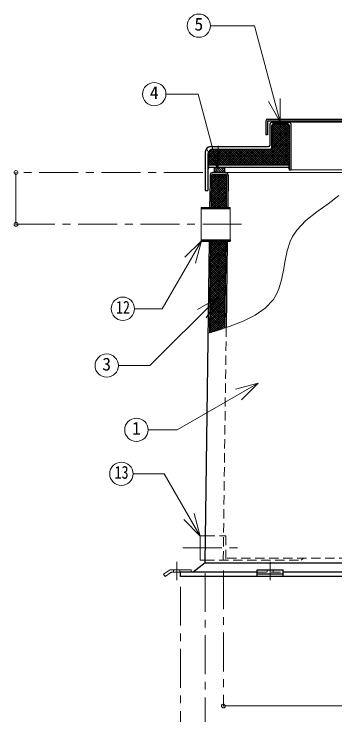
# Model space of a CAD drawing. Units: millimetres at full size, sheet at 1:15; details may follow other scales. Extents: x -3127 to 2948, y -2102 to 2112.
# Drawn here: x -843 to -224, y -1370 to -16 of the extents above; entities that cross this region are included whole.
import ezdxf
from ezdxf.enums import TextEntityAlignment as Align

# ---------------------------------------------------------------- set-up
doc = ezdxf.new("R2010")
doc.units = ezdxf.units.MM
doc.header["$LTSCALE"] = 15
doc.header["$PDMODE"] = 32
doc.header["$PDSIZE"] = 7.5
doc.linetypes.add('CHAIN1', pattern=[8, 5, -1, 1, -1])
doc.linetypes.add('DASHED1', pattern=[1.8, 1.2, -0.6])
doc.layers.add('0-0_ﾚｲﾔ1', color=7, linetype='Continuous', lineweight=18)
doc.styles.add('ＭＳ ゴシック', font='')
doc.styles.get('ＭＳ ゴシック').set_extended_font_data('MS Gothic')

msp = doc.modelspace()

# ---------------------------------------------------------------- linework, layer by layer
at = {"layer": '0-0_ﾚｲﾔ1'}
for p, q in [((-379.26, -38.97), (-463.97, -38.97)), ((-329.58, -224.38), (-379.26, -38.97)), ((-329.58, -224.38), (-352.08, -185.41)), ((-329.58, -224.38), (-329.58, -179.38)), ((-448.96, -315.82), (-471.46, -276.85)), ((-448.96, -315.82), (-448.96, -270.82)), ((-482.18, -392.25), (-482.18, -452.75)), ((-426.18, -392.25), (-426.18, -452.75)), ((-481.58, -454.33), (-557.35, -585.57)), ((-481.58, -454.33), (-513.4, -486.15)), ((-481.58, -454.33), (-493.22, -497.8)), ((-450.11, -564.34), (-489.09, -586.84)), ((-450.11, -564.34), (-472.61, -603.31)), ((-610.51, -585.57), (-557.35, -585.57)), ((-372.28, -729.34), (-415.74, -740.99)), ((-372.28, -729.34), (-404.1, -761.16)), ((-613.34, -904.3), (-553.1, -904.3)), ((-483.73, -1024.44), (-553.1, -904.3)), ((-483.73, -1024.44), (-495.38, -980.97)), ((-483.73, -1024.44), (-515.55, -992.62)), ((-484.18, -1024), (-484.18, -1071)), ((-473.48, -1024), (-484.18, -1024)), ((-474.08, -1071), (-484.18, -1071)), ((-542.87, -1090.39), (-554.37, -1098.39)), ((-540.65, -1094.94), (-551.52, -1102.5)), ((-540.01, -1089.5), (-501.58, -1089.5)), ((-539.23, -1094.5), (-521.58, -1094.5)), ((-501.58, -1094.5), (-501.58, -1089.5)), ((-554.37, -1098.39), (-551.52, -1102.5))]:
    msp.add_line(p, q, dxfattribs=at)
at = {"layer": '0-0_ﾚｲﾔ1', "color": 5, "lineweight": 25}
for p, q in [((-357.08, -222.5), (-357.08, -249.5)), ((-354.08, -219.5), (-180.18, -219.5)), ((-354.08, -224), (-354.08, -249.5)), ((-352.58, -222.5), (-179.9, -222.5)), ((-349.08, -269.5), (-349.08, -228.5)), ((-346.08, -225.5), (-312.08, -225.5)), ((-315.08, -228.5), (-343.08, -228.5)), ((-339.08, -225.5), (-339.08, -222.5)), ((-319.08, -225.5), (-319.08, -222.5)), ((-309.08, -228.5), (-309.08, -317.5)), ((-346.08, -274.5), (-346.08, -231.5)), ((-312.08, -231.5), (-312.08, -317.5)), ((-354.08, -249.5), (-357.08, -249.5)), ((-474.08, -282.5), (-474.08, -357.5)), ((-464.08, -272.5), (-352.08, -272.5)), ((-459.08, -277.5), (-349.08, -277.5)), ((-469.08, -287.5), (-469.08, -357.5)), ((-466.08, -307.5), (-315.08, -307.5)), ((-466.08, -312.5), (-315.08, -312.5)), ((-434.97, -322.5), (-459.57, -322.5)), ((-457.27, -312.5), (-457.27, -322.5)), ((-437.27, -312.5), (-437.27, -322.5)), ((-312.08, -317.5), (-309.08, -317.5)), ((-464.57, -327.43), (-465.22, -378.5)), ((-462.37, -390), (-461.57, -327.47)), ((-459.57, -325.5), (-434.97, -325.5)), ((-432.97, -327.52), (-433.77, -390)), ((-429.97, -327.56), (-430.77, -390)), ((-474.08, -357.5), (-469.08, -357.5)), ((-465.37, -390), (-465.22, -378.5)), ((-482.18, -390), (-482.18, -392.25)), ((-482.18, -390), (-426.18, -390)), ((-482.18, -452.75), (-482.18, -455)), ((-482.18, -452.75), (-426.18, -452.75)), ((-482.18, -455), (-426.18, -455)), ((-474.14, -1076), (-466.2, -455)), ((-465.46, -631.84), (-463.2, -455)), ((-434.6, -455), (-436.74, -622.64)), ((-431.6, -455), (-433.73, -621.65)), ((-426.18, -452.75), (-426.18, -455)), ((-474.14, -1076), (-497.58, -1094.5)), ((-474.14, -1076), (295.99, -1076)), ((-521.58, -1102.5), (-521.58, -1094.5)), ((-374.08, -1094.5), (-521.58, -1094.5)), ((-374.08, -1089.5), (-324.08, -1089.5)), ((-374.08, -1102.5), (-374.08, -1089.5)), ((-324.08, -1102.5), (-324.08, -1089.5)), ((145.92, -1094.5), (-324.08, -1094.5)), ((343.42, -1102.5), (-521.58, -1102.5)), ((-324.08, -1098.08), (-374.08, -1098.08))]:
    msp.add_line(p, q, dxfattribs=at)
at = {"layer": '0-0_ﾚｲﾔ1', "color": 4, "lineweight": 9}
for p, q in [((-346.08, -256.98), (-317.59, -228.5)), ((-346.08, -252.74), (-321.83, -228.5)), ((-346.08, -248.5), (-326.08, -228.5)), ((-346.08, -244.26), (-330.32, -228.5)), ((-346.08, -240.01), (-334.56, -228.5)), ((-346.08, -235.77), (-338.8, -228.5)), ((-346.08, -231.53), (-343.05, -228.5)), ((-346.08, -261.23), (-313.69, -228.84)), ((-344.09, -228.67), (-312.08, -260.68)), ((-340.02, -228.5), (-312.08, -256.44)), ((-339.08, -225.19), (-338.78, -225.5)), ((-337.53, -222.5), (-334.53, -225.5)), ((-335.78, -228.5), (-312.08, -252.19)), ((-333.29, -222.5), (-330.29, -225.5)), ((-331.53, -228.5), (-312.08, -247.95)), ((-329.05, -222.5), (-326.05, -225.5)), ((-327.29, -228.5), (-312.08, -243.71)), ((-324.81, -222.5), (-321.81, -225.5)), ((-323.05, -228.5), (-312.08, -239.46)), ((-320.56, -222.5), (-319.08, -223.98)), ((-318.81, -228.5), (-312.08, -235.22)), ((-314.51, -228.55), (-312.13, -230.92)), ((-179.61, -225.5), (-312.08, -225.5)), ((-346.08, -265.47), (-312.08, -231.47)), ((-346.08, -235.16), (-312.08, -269.16)), ((-346.08, -269.71), (-312.08, -235.71)), ((-346.08, -239.41), (-312.08, -273.41)), ((-346.08, -273.95), (-312.08, -239.95)), ((-346.03, -230.97), (-312.08, -264.92)), ((-375.38, -307.5), (-312.08, -244.2)), ((-371.13, -307.5), (-312.08, -248.44)), ((-366.89, -307.5), (-312.08, -252.68)), ((-362.65, -307.5), (-312.08, -256.92)), ((-346.08, -243.65), (-312.08, -277.65)), ((-346.08, -247.89), (-312.08, -281.89)), ((-346.08, -252.13), (-312.08, -286.13)), ((-346.08, -256.38), (-312.08, -290.38)), ((-358.41, -307.5), (-312.08, -261.17)), ((-354.16, -307.5), (-312.08, -265.41)), ((-349.92, -307.5), (-312.08, -269.65)), ((-346.08, -260.62), (-312.08, -294.62)), ((-346.08, -264.86), (-312.08, -298.86)), ((-346.08, -269.1), (-312.08, -303.1)), ((-469.08, -307.86), (-438.72, -277.5)), ((-469.08, -303.62), (-442.96, -277.5)), ((-469.08, -299.37), (-447.2, -277.5)), ((-469.08, -295.13), (-451.44, -277.5)), ((-469.08, -290.89), (-455.69, -277.5)), ((-469.04, -286.61), (-459.97, -277.53)), ((-467.99, -282.96), (-443.45, -307.5)), ((-466.21, -280.49), (-439.21, -307.5)), ((-464.47, -307.5), (-434.47, -277.5)), ((-463.79, -278.67), (-434.97, -307.5)), ((-460.61, -277.61), (-430.72, -307.5)), ((-460.23, -307.5), (-430.23, -277.5)), ((-456.48, -277.5), (-426.48, -307.5)), ((-455.99, -307.5), (-425.99, -277.5)), ((-452.24, -277.5), (-422.24, -307.5)), ((-451.75, -307.5), (-421.75, -277.5)), ((-448, -277.5), (-418, -307.5)), ((-447.5, -307.5), (-417.5, -277.5)), ((-443.75, -277.5), (-413.75, -307.5)), ((-443.26, -307.5), (-413.26, -277.5)), ((-439.51, -277.5), (-409.51, -307.5)), ((-439.02, -307.5), (-409.02, -277.5)), ((-435.27, -277.5), (-405.27, -307.5)), ((-434.77, -307.5), (-404.77, -277.5)), ((-431.03, -277.5), (-401.03, -307.5)), ((-430.53, -307.5), (-400.53, -277.5)), ((-426.78, -277.5), (-396.78, -307.5)), ((-426.29, -307.5), (-396.29, -277.5)), ((-422.54, -277.5), (-392.54, -307.5)), ((-422.05, -307.5), (-392.05, -277.5)), ((-418.3, -277.5), (-388.3, -307.5)), ((-417.8, -307.5), (-387.8, -277.5)), ((-414.06, -277.5), (-384.06, -307.5)), ((-413.56, -307.5), (-383.56, -277.5)), ((-409.81, -277.5), (-379.81, -307.5)), ((-409.32, -307.5), (-379.32, -277.5)), ((-405.57, -277.5), (-375.57, -307.5)), ((-405.08, -307.5), (-375.08, -277.5)), ((-401.33, -277.5), (-371.33, -307.5)), ((-400.83, -307.5), (-370.83, -277.5)), ((-397.08, -277.5), (-367.08, -307.5)), ((-396.59, -307.5), (-366.59, -277.5)), ((-392.84, -277.5), (-362.84, -307.5)), ((-392.35, -307.5), (-362.35, -277.5)), ((-388.6, -277.5), (-358.6, -307.5)), ((-388.11, -307.5), (-358.11, -277.5)), ((-384.36, -277.5), (-354.36, -307.5)), ((-383.86, -307.5), (-353.86, -277.5)), ((-380.11, -277.5), (-350.11, -307.5)), ((-379.62, -307.5), (-349.62, -277.5)), ((-375.87, -277.5), (-345.87, -307.5)), ((-371.63, -277.5), (-341.63, -307.5)), ((-367.39, -277.5), (-337.39, -307.5)), ((-363.14, -277.5), (-333.14, -307.5)), ((-358.9, -277.5), (-328.9, -307.5)), ((-354.66, -277.5), (-324.66, -307.5)), ((-350.42, -277.5), (-320.42, -307.5)), ((-347.01, -276.66), (-316.17, -307.5)), ((-346.08, -273.35), (-312.08, -307.35)), ((-345.68, -307.5), (-312.08, -273.89)), ((-341.44, -307.5), (-312.08, -278.14)), ((-337.19, -307.5), (-312.08, -282.38)), ((-469.08, -290.35), (-451.94, -307.5)), ((-469.08, -294.6), (-456.18, -307.5)), ((-468.99, -286.2), (-447.69, -307.5)), ((-332.95, -307.5), (-312.08, -286.62)), ((-328.71, -307.5), (-312.08, -290.87)), ((-324.47, -307.5), (-312.08, -295.11)), ((-469.08, -298.84), (-460.42, -307.5)), ((-469.08, -303.08), (-464.67, -307.5)), ((-469.08, -307.32), (-468.11, -308.29)), ((-320.22, -307.5), (-312.08, -299.35)), ((-315.98, -307.5), (-312.08, -303.59)), ((-312.79, -308.55), (-312.08, -307.84)), ((-839.08, -422.5), (-839.08, -322.5)), ((-457.27, -312.98), (-447.75, -322.5)), ((-457.27, -317.22), (-451.99, -322.5)), ((-457.27, -321.46), (-456.23, -322.5)), ((-453.51, -312.5), (-443.51, -322.5)), ((-449.26, -312.5), (-439.26, -322.5)), ((-445.02, -312.5), (-437.27, -320.25)), ((-440.78, -312.5), (-437.27, -316.01)), ((-183.87, -322.5), (-434.97, -322.5)), ((-309.08, -317.5), (-182.24, -317.5)), ((-462.07, -366.83), (-433.1, -337.86)), ((-462.02, -362.53), (-433.05, -333.56)), ((-461.96, -358.23), (-432.99, -329.26)), ((-461.91, -353.93), (-433.83, -325.85)), ((-461.85, -349.64), (-437.71, -325.5)), ((-461.8, -345.34), (-441.95, -325.5)), ((-461.74, -341.04), (-446.19, -325.5)), ((-461.7, -338.24), (-433.47, -366.48)), ((-461.69, -336.74), (-450.44, -325.5)), ((-461.65, -334.05), (-433.41, -362.29)), ((-461.63, -332.45), (-454.68, -325.5)), ((-461.6, -329.86), (-433.36, -358.1)), ((-461.58, -328.15), (-458.92, -325.5)), ((-461.06, -326.16), (-433.31, -353.91)), ((-457.48, -325.5), (-433.25, -349.72)), ((-453.23, -325.5), (-433.2, -345.53)), ((-448.99, -325.5), (-433.15, -341.34)), ((-444.75, -325.5), (-433.09, -337.15)), ((-440.51, -325.5), (-433.04, -332.96)), ((-436.26, -325.5), (-432.99, -328.77)), ((-462.24, -379.72), (-433.27, -350.75)), ((-462.18, -375.42), (-433.21, -346.45)), ((-462.13, -371.13), (-433.16, -342.16)), ((-461.87, -350.81), (-433.63, -379.04)), ((-461.81, -346.62), (-433.58, -374.85)), ((-461.76, -342.43), (-433.52, -370.66)), ((-462.35, -388.32), (-433.38, -359.35)), ((-462.29, -384.02), (-433.32, -355.05)), ((-462.03, -363.37), (-435.4, -390)), ((-461.97, -359.18), (-433.74, -387.42)), ((-461.92, -354.99), (-433.68, -383.23)), ((-459.78, -390), (-433.43, -363.64)), ((-462.19, -375.94), (-448.13, -390)), ((-462.13, -371.75), (-443.89, -390)), ((-462.08, -367.56), (-439.65, -390)), ((-455.54, -390), (-433.49, -367.94)), ((-451.3, -390), (-433.54, -372.24)), ((-447.05, -390), (-433.6, -376.54)), ((-462.35, -388.51), (-460.86, -390)), ((-462.29, -384.32), (-456.62, -390)), ((-462.24, -380.13), (-452.37, -390)), ((-442.81, -390), (-433.65, -380.84)), ((-438.57, -390), (-433.71, -385.13)), ((-434.33, -390), (-433.76, -389.43)), ((-463.61, -487.16), (-434.64, -458.19)), ((-463.55, -482.86), (-435.69, -455)), ((-463.5, -478.57), (-439.93, -455)), ((-463.44, -474.27), (-444.17, -455)), ((-463.39, -469.97), (-448.41, -455)), ((-463.34, -465.67), (-452.66, -455)), ((-463.28, -461.38), (-456.9, -455)), ((-463.26, -459.72), (-435.02, -487.96)), ((-463.23, -457.08), (-461.14, -455)), ((-463.21, -455.53), (-434.97, -483.77)), ((-459.5, -455), (-434.91, -479.58)), ((-455.26, -455), (-434.86, -475.39)), ((-451.01, -455), (-434.81, -471.2)), ((-446.77, -455), (-434.75, -467.01)), ((-442.53, -455), (-434.7, -462.82)), ((-438.29, -455), (-434.65, -458.63)), ((-463.77, -500.05), (-434.81, -471.09)), ((-463.72, -495.76), (-434.75, -466.79)), ((-463.66, -491.46), (-434.7, -462.49)), ((-463.42, -472.29), (-435.18, -500.52)), ((-463.37, -468.1), (-435.13, -496.34)), ((-463.31, -463.91), (-435.08, -492.15)), ((-463.94, -512.95), (-434.97, -483.98)), ((-463.88, -508.65), (-434.92, -479.68)), ((-463.83, -504.35), (-434.86, -475.38)), ((-463.58, -484.86), (-435.34, -513.09)), ((-463.53, -480.67), (-435.29, -508.9)), ((-463.47, -476.48), (-435.24, -504.71)), ((-464.1, -525.84), (-435.14, -496.87)), ((-464.05, -521.54), (-435.08, -492.57)), ((-463.99, -517.24), (-435.03, -488.28)), ((-463.74, -497.42), (-435.5, -525.66)), ((-463.69, -493.23), (-435.45, -521.47)), ((-463.63, -489.04), (-435.4, -517.28)), ((-464.32, -543.03), (-435.36, -514.06)), ((-464.27, -538.73), (-435.3, -509.76)), ((-464.21, -534.43), (-435.25, -505.47)), ((-464.16, -530.14), (-435.19, -501.17)), ((-463.96, -514.18), (-435.72, -542.42)), ((-463.9, -509.99), (-435.67, -538.23)), ((-463.85, -505.8), (-435.61, -534.04)), ((-463.79, -501.61), (-435.56, -529.85)), ((-464.49, -555.92), (-435.52, -526.95)), ((-464.43, -551.63), (-435.47, -522.66)), ((-464.38, -547.33), (-435.41, -518.36)), ((-464.12, -526.75), (-435.88, -554.98)), ((-464.06, -522.56), (-435.83, -550.79)), ((-464.01, -518.37), (-435.77, -546.6)), ((-464.65, -568.82), (-435.69, -539.85)), ((-464.6, -564.52), (-435.63, -535.55)), ((-464.54, -560.22), (-435.58, -531.25)), ((-464.28, -539.31), (-436.04, -567.55)), ((-464.22, -535.12), (-435.99, -563.36)), ((-464.17, -530.93), (-435.93, -559.17)), ((-464.82, -581.71), (-435.85, -552.74)), ((-464.76, -577.41), (-435.8, -548.44)), ((-464.71, -573.11), (-435.74, -544.14)), ((-464.44, -551.88), (-436.2, -580.12)), ((-464.38, -547.69), (-436.15, -575.93)), ((-464.33, -543.5), (-436.09, -571.74)), ((-464.98, -594.6), (-436.02, -565.63)), ((-464.93, -590.3), (-435.96, -561.33)), ((-464.87, -586.01), (-435.91, -557.04)), ((-464.6, -564.45), (-436.36, -592.68)), ((-464.55, -560.26), (-436.31, -588.49)), ((-464.49, -556.07), (-436.25, -584.31)), ((-465.15, -607.49), (-436.18, -578.53)), ((-465.09, -603.2), (-436.13, -574.23)), ((-465.04, -598.9), (-436.07, -569.93)), ((-464.81, -581.2), (-436.58, -609.44)), ((-464.76, -577.01), (-436.52, -605.25)), ((-464.71, -572.83), (-436.47, -601.06)), ((-464.65, -568.64), (-436.42, -596.87)), ((-465.31, -620.39), (-436.35, -591.42)), ((-465.26, -616.09), (-436.29, -587.12)), ((-465.2, -611.79), (-436.24, -582.82)), ((-464.97, -593.77), (-436.74, -622.01)), ((-464.92, -589.58), (-436.68, -617.82)), ((-464.87, -585.39), (-436.63, -613.63)), ((-465.42, -628.98), (-436.46, -600.01)), ((-465.37, -624.68), (-436.4, -595.72)), ((-465.13, -606.34), (-445.84, -625.63)), ((-465.08, -602.15), (-442.65, -624.58)), ((-465.03, -597.96), (-439.45, -623.53)), ((-463.4, -631.21), (-436.51, -604.31)), ((-457.26, -629.3), (-436.57, -608.61)), ((-465.3, -618.9), (-455.45, -628.75)), ((-465.24, -614.72), (-452.22, -627.73)), ((-465.19, -610.53), (-449.03, -626.68)), ((-451.07, -627.36), (-436.62, -612.91)), ((-444.75, -625.27), (-436.68, -617.2)), ((-438.42, -623.19), (-436.73, -621.5)), ((-465.46, -631.47), (-465.17, -631.75)), ((-465.4, -627.28), (-461.93, -630.75)), ((-465.35, -623.09), (-458.69, -629.75)), ((260.92, -1352.5), (-439.08, -1352.5))]:
    msp.add_line(p, q, dxfattribs=at)
at = {"layer": '0-0_ﾚｲﾔ1', "color": 4, "linetype": 'CHAIN1', "lineweight": 9}
for p, q in [((-479.08, -322.5), (-839.08, -322.5)), ((-839.08, -422.5), (-391.18, -422.5)), ((-517.18, -1047.5), (-399.18, -1047.5)), ((-529.08, -1074.5), (-529.08, -1109.5)), ((-349.08, -1074.5), (-349.08, -1109.5)), ((-474.08, -1096), (-474.08, -1417.5)), ((-439.08, -1091), (-439.08, -1352.5)), ((-521.58, -1122.5), (-521.58, -1482.5))]:
    msp.add_line(p, q, dxfattribs=at)
at = {"layer": '0-0_ﾚｲﾔ1', "linetype": 'DASHED1'}
for p, q in [((-433.73, -621.65), (-439.44, -1067.5)), ((-374.08, -1094.5), (-324.08, -1094.5)), ((-355.08, -1089.5), (-355.08, -1094.5)), ((-343.08, -1089.5), (-343.08, -1094.5))]:
    msp.add_line(p, q, dxfattribs=at)
at = {"layer": '0-0_ﾚｲﾔ1', "color": 4, "linetype": 'DASHED1', "lineweight": 9}
for p, q in [((-473.48, -1024), (-434.18, -1024)), ((-434.18, -1024), (-434.18, -1071)), ((-439.44, -1067.5), (-439.48, -1071)), ((-284.42, -1067.5), (-289.47, -1071)), ((-474.08, -1071), (-289.47, -1071)), ((-535.08, -1089.5), (-535.08, -1094.5)), ((-523.08, -1089.5), (-523.08, -1094.5))]:
    msp.add_line(p, q, dxfattribs=at)
at = {"layer": '0-0_ﾚｲﾔ1'}
for points in [[(-448.96, -315.82), (-487.73, -171.11), (-549.95, -171.11)], [(-216.45, -366.8), (-237.35, -382.87), (-259.27, -398.63), (-280.13, -415.26), (-297.83, -433.92), (-305.82, -446.15), (-310.32, -455.73), (-316.02, -473.45), (-320, -492.12), (-323.29, -511.03), (-326.93, -529.5), (-331.97, -546.84), (-335.94, -556.11), (-342.8, -567.44), (-358.44, -584.18), (-378.14, -597.95), (-401.03, -609.4), (-426.2, -619.17), (-452.77, -627.91), (-468.47, -632.77)], [(-450.11, -564.34), (-581.1, -695.32), (-641.7, -695.32)], [(-372.28, -729.34), (-528.14, -819.33), (-584.37, -819.33)]]:
    msp.add_lwpolyline(points, dxfattribs=at)
at = {"layer": '0-0_ﾚｲﾔ1', "linetype": 'DASHED1'}
msp.add_lwpolyline([(251.81, -327.56), (261.28, -1067.5), (-439.44, -1067.5)], dxfattribs=at)
at = {"layer": '0-0_ﾚｲﾔ1', "color": 5, "lineweight": 25}
msp.add_lwpolyline([(-482.18, -392.25), (-426.18, -392.25), (-426.18, -390)], dxfattribs=at)
at = {"layer": '0-0_ﾚｲﾔ1'}
for centre in [(-486.47, -38.97), (-572.45, -171.11), (-633.01, -585.57), (-664.2, -695.32), (-606.87, -819.33), (-635.84, -904.3)]:
    msp.add_circle(centre, 22.5, dxfattribs=at)
at = {"layer": '0-0_ﾚｲﾔ1', "color": 5, "lineweight": 25}
for centre, radius, start, end in [((-354.08, -222.5), 3, 90, 180), ((-352.58, -224), 1.5, 90, 180), ((-346.08, -228.5), 3, 90, 180), ((-343.08, -231.5), 3, 90, 180), ((-315.08, -231.5), 3, 0, 90), ((-312.08, -228.5), 3, 0, 90), ((-352.08, -269.5), 3, 270, 0), ((-464.08, -282.5), 10, 90, 180), ((-459.08, -287.5), 10, 90, 180), ((-349.08, -274.5), 3, 270, 0), ((-466.08, -310.5), 3, 90, 180), ((-315.08, -310.5), 3, 0, 90), ((-466.08, -315.5), 3, 90, 180), ((-459.57, -327.5), 5, 90, 179.2671), ((-434.97, -327.5), 5, 359.2671, 90), ((-315.08, -315.5), 3, 0, 90), ((-459.57, -327.5), 2, 90, 179.2671), ((-434.97, -327.5), 2, 359.2671, 90)]:
    msp.add_arc(centre, radius, start, end, dxfattribs=at)
at = {"layer": '0-0_ﾚｲﾔ1'}
for centre, radius in [((-540.01, -1094.5), 5), ((-539.23, -1097), 2.5)]:
    msp.add_arc(centre, radius, 90, 124.8085, dxfattribs=at)
at = {"layer": '0-0_ﾚｲﾔ1', "color": 1}
for p in [(-839.08, -322.5), (-839.08, -422.5), (-439.08, -1352.5)]:
    msp.add_point(p, dxfattribs=at)

# ---------------------------------------------------------------- texts
at = {"layer": '0-0_ﾚｲﾔ1', "style": 'ＭＳ ゴシック'}
for s, p in [('5', (-494.91, -55.85)), ('4', (-580.88, -187.98)), ('3', (-672.64, -712.2)), ('1', (-615.31, -836.2))]:
    msp.add_text(s, height=24.74, dxfattribs=at).set_placement(p, align=Align.BOTTOM_LEFT)
at = {"layer": '0-0_ﾚｲﾔ1', "style": 'ＭＳ ゴシック', "width": 0.8}
for s, p in [('12', (-646.14, -602.44)), ('13', (-648.97, -921.17))]:
    msp.add_text(s, height=24.74, dxfattribs=at).set_placement(p, align=Align.BOTTOM_LEFT)

doc.saveas('drawing.dxf')
